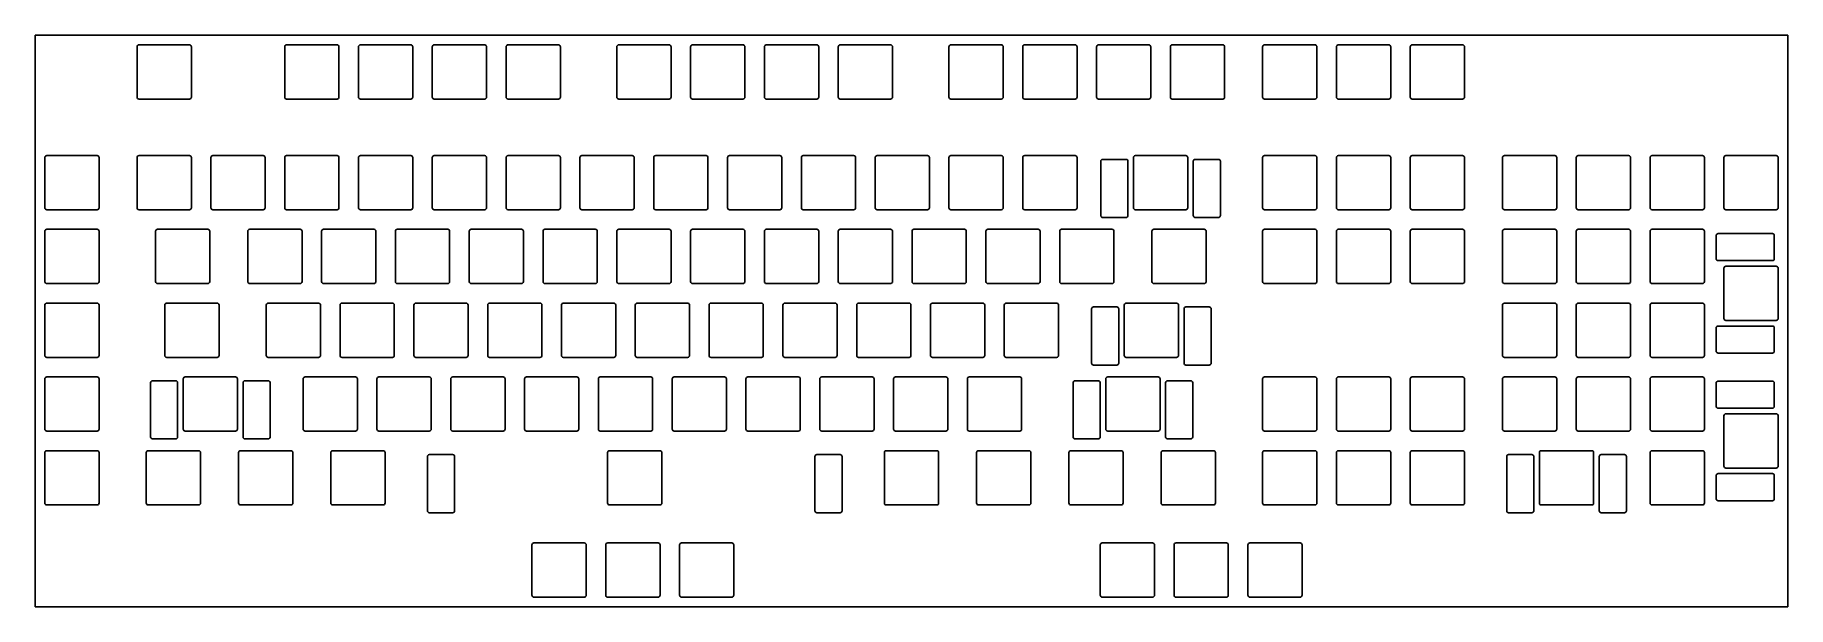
# Model space of a CAD drawing. Header units: millimetres. Extents: x 0 to 452, y -148 to 0.
import ezdxf

# ---------------------------------------------------------------- set-up
doc = ezdxf.new("R2010")
doc.units = ezdxf.units.MM

msp = doc.modelspace()

# ---------------------------------------------------------------- linework, layer by layer
for p, q in [((0, 0), (452.4375, 0)), ((0, -147.6375), (0, 0)), ((452.4375, -147.6375), (452.4375, 0)), ((26.3375, -3.025), (26.3375, -16.025)), ((26.8375, -2.525), (39.8375, -2.525)), ((40.3375, -3.025), (40.3375, -16.025)), ((64.4375, -3.025), (64.4375, -16.025)), ((64.9375, -2.525), (77.9375, -2.525)), ((78.4375, -3.025), (78.4375, -16.025)), ((83.4875, -3.025), (83.4875, -16.025)), ((83.9875, -2.525), (96.9875, -2.525)), ((97.4875, -3.025), (97.4875, -16.025)), ((102.5375, -3.025), (102.5375, -16.025)), ((103.0375, -2.525), (116.0375, -2.525)), ((116.5375, -3.025), (116.5375, -16.025)), ((121.5875, -3.025), (121.5875, -16.025)), ((122.0875, -2.525), (135.0875, -2.525)), ((135.5875, -3.025), (135.5875, -16.025)), ((150.1625, -3.025), (150.1625, -16.025)), ((150.6625, -2.525), (163.6625, -2.525)), ((164.1625, -3.025), (164.1625, -16.025)), ((169.2125, -3.025), (169.2125, -16.025)), ((169.7125, -2.525), (182.7125, -2.525)), ((183.2125, -3.025), (183.2125, -16.025)), ((188.2625, -3.025), (188.2625, -16.025)), ((188.7625, -2.525), (201.7625, -2.525)), ((202.2625, -3.025), (202.2625, -16.025)), ((207.3125, -3.025), (207.3125, -16.025)), ((207.8125, -2.525), (220.8125, -2.525)), ((221.3125, -3.025), (221.3125, -16.025)), ((235.8875, -3.025), (235.8875, -16.025)), ((236.3875, -2.525), (249.3875, -2.525)), ((249.8875, -3.025), (249.8875, -16.025)), ((254.9375, -3.025), (254.9375, -16.025)), ((255.4375, -2.525), (268.4375, -2.525)), ((268.9375, -3.025), (268.9375, -16.025)), ((273.9875, -3.025), (273.9875, -16.025)), ((274.4875, -2.525), (287.4875, -2.525)), ((287.9875, -3.025), (287.9875, -16.025)), ((293.0375, -3.025), (293.0375, -16.025)), ((293.5375, -2.525), (306.5375, -2.525)), ((307.0375, -3.025), (307.0375, -16.025)), ((316.85, -3.025), (316.85, -16.025)), ((317.35, -2.525), (330.35, -2.525)), ((330.85, -3.025), (330.85, -16.025)), ((335.9, -3.025), (335.9, -16.025)), ((336.4, -2.525), (349.4, -2.525)), ((349.9, -3.025), (349.9, -16.025)), ((354.95, -3.025), (354.95, -16.025)), ((355.45, -2.525), (368.45, -2.525)), ((368.95, -3.025), (368.95, -16.025)), ((26.8375, -16.525), (39.8375, -16.525)), ((64.9375, -16.525), (77.9375, -16.525)), ((83.9875, -16.525), (96.9875, -16.525)), ((103.0375, -16.525), (116.0375, -16.525)), ((122.0875, -16.525), (135.0875, -16.525)), ((150.6625, -16.525), (163.6625, -16.525)), ((169.7125, -16.525), (182.7125, -16.525)), ((188.7625, -16.525), (201.7625, -16.525)), ((207.8125, -16.525), (220.8125, -16.525)), ((236.3875, -16.525), (249.3875, -16.525)), ((255.4375, -16.525), (268.4375, -16.525)), ((274.4875, -16.525), (287.4875, -16.525)), ((293.5375, -16.525), (306.5375, -16.525)), ((317.35, -16.525), (330.35, -16.525)), ((336.4, -16.525), (349.4, -16.525)), ((355.45, -16.525), (368.45, -16.525)), ((2.525, -31.6), (2.525, -44.6)), ((3.025, -31.1), (16.025, -31.1)), ((16.525, -31.6), (16.525, -44.6)), ((26.3375, -31.6), (26.3375, -44.6)), ((26.8375, -31.1), (39.8375, -31.1)), ((40.3375, -31.6), (40.3375, -44.6)), ((45.3875, -31.6), (45.3875, -44.6)), ((45.8875, -31.1), (58.8875, -31.1)), ((59.3875, -31.6), (59.3875, -44.6)), ((64.4375, -31.6), (64.4375, -44.6)), ((64.9375, -31.1), (77.9375, -31.1)), ((78.4375, -31.6), (78.4375, -44.6)), ((83.4875, -31.6), (83.4875, -44.6)), ((83.9875, -31.1), (96.9875, -31.1)), ((97.4875, -31.6), (97.4875, -44.6)), ((102.5375, -31.6), (102.5375, -44.6)), ((103.0375, -31.1), (116.0375, -31.1)), ((116.5375, -31.6), (116.5375, -44.6)), ((121.5875, -31.6), (121.5875, -44.6)), ((122.0875, -31.1), (135.0875, -31.1)), ((135.5875, -31.6), (135.5875, -44.6)), ((140.6375, -31.6), (140.6375, -44.6)), ((141.1375, -31.1), (154.1375, -31.1)), ((154.6375, -31.6), (154.6375, -44.6)), ((159.6875, -31.6), (159.6875, -44.6)), ((160.1875, -31.1), (173.1875, -31.1)), ((173.6875, -31.6), (173.6875, -44.6)), ((178.7375, -31.6), (178.7375, -44.6)), ((179.2375, -31.1), (192.2375, -31.1)), ((192.7375, -31.6), (192.7375, -44.6)), ((197.7875, -31.6), (197.7875, -44.6)), ((198.2875, -31.1), (211.2875, -31.1)), ((211.7875, -31.6), (211.7875, -44.6)), ((216.8375, -31.6), (216.8375, -44.6)), ((217.3375, -31.1), (230.3375, -31.1)), ((230.8375, -31.6), (230.8375, -44.6)), ((235.8875, -31.6), (235.8875, -44.6)), ((236.3875, -31.1), (249.3875, -31.1)), ((249.8875, -31.6), (249.8875, -44.6)), ((254.9375, -31.6), (254.9375, -44.6)), ((255.4375, -31.1), (268.4375, -31.1)), ((268.9375, -31.6), (268.9375, -44.6)), ((283.5125, -31.6), (283.5125, -44.6)), ((284.0125, -31.1), (297.0125, -31.1)), ((297.5125, -31.6), (297.5125, -44.6)), ((316.85, -31.6), (316.85, -44.6)), ((317.35, -31.1), (330.35, -31.1)), ((330.85, -31.6), (330.85, -44.6)), ((335.9, -31.6), (335.9, -44.6)), ((336.4, -31.1), (349.4, -31.1)), ((349.9, -31.6), (349.9, -44.6)), ((354.95, -31.6), (354.95, -44.6)), ((355.45, -31.1), (368.45, -31.1)), ((368.95, -31.6), (368.95, -44.6)), ((378.7625, -31.6), (378.7625, -44.6)), ((379.2625, -31.1), (392.2625, -31.1)), ((392.7625, -31.6), (392.7625, -44.6)), ((397.8125, -31.6), (397.8125, -44.6)), ((398.3125, -31.1), (411.3125, -31.1)), ((411.8125, -31.6), (411.8125, -44.6)), ((416.8625, -31.6), (416.8625, -44.6)), ((417.3625, -31.1), (430.3625, -31.1)), ((430.8625, -31.6), (430.8625, -44.6)), ((435.9125, -31.6), (435.9125, -44.6)), ((436.4125, -31.1), (449.4125, -31.1)), ((449.9125, -31.6), (449.9125, -44.6)), ((275.0745, -32.6), (275.0745, -46.6)), ((275.5745, -32.1), (281.5745, -32.1)), ((282.0745, -32.6), (282.0745, -46.6)), ((298.9505, -32.6), (298.9505, -46.6)), ((299.4505, -32.1), (305.4505, -32.1)), ((305.9505, -32.6), (305.9505, -46.6)), ((3.025, -45.1), (16.025, -45.1)), ((26.8375, -45.1), (39.8375, -45.1)), ((45.8875, -45.1), (58.8875, -45.1)), ((64.9375, -45.1), (77.9375, -45.1)), ((83.9875, -45.1), (96.9875, -45.1)), ((103.0375, -45.1), (116.0375, -45.1)), ((122.0875, -45.1), (135.0875, -45.1)), ((141.1375, -45.1), (154.1375, -45.1)), ((160.1875, -45.1), (173.1875, -45.1)), ((179.2375, -45.1), (192.2375, -45.1)), ((198.2875, -45.1), (211.2875, -45.1)), ((217.3375, -45.1), (230.3375, -45.1)), ((236.3875, -45.1), (249.3875, -45.1)), ((255.4375, -45.1), (268.4375, -45.1)), ((284.0125, -45.1), (297.0125, -45.1)), ((317.35, -45.1), (330.35, -45.1)), ((336.4, -45.1), (349.4, -45.1)), ((355.45, -45.1), (368.45, -45.1)), ((379.2625, -45.1), (392.2625, -45.1)), ((398.3125, -45.1), (411.3125, -45.1)), ((417.3625, -45.1), (430.3625, -45.1)), ((436.4125, -45.1), (449.4125, -45.1)), ((275.5745, -47.1), (281.5745, -47.1)), ((299.4505, -47.1), (305.4505, -47.1)), ((2.525, -50.65), (2.525, -63.65)), ((3.025, -50.15), (16.025, -50.15)), ((16.525, -50.65), (16.525, -63.65)), ((31.1, -50.65), (31.1, -63.65)), ((31.6, -50.15), (44.6, -50.15)), ((45.1, -50.65), (45.1, -63.65)), ((54.9125, -50.65), (54.9125, -63.65)), ((55.4125, -50.15), (68.4125, -50.15)), ((68.9125, -50.65), (68.9125, -63.65)), ((73.9625, -50.65), (73.9625, -63.65)), ((74.4625, -50.15), (87.4625, -50.15)), ((87.9625, -50.65), (87.9625, -63.65)), ((93.0125, -50.65), (93.0125, -63.65)), ((93.5125, -50.15), (106.5125, -50.15)), ((107.0125, -50.65), (107.0125, -63.65)), ((112.0625, -50.65), (112.0625, -63.65)), ((112.5625, -50.15), (125.5625, -50.15)), ((126.0625, -50.65), (126.0625, -63.65)), ((131.1125, -50.65), (131.1125, -63.65)), ((131.6125, -50.15), (144.6125, -50.15)), ((145.1125, -50.65), (145.1125, -63.65)), ((150.1625, -50.65), (150.1625, -63.65)), ((150.6625, -50.15), (163.6625, -50.15)), ((164.1625, -50.65), (164.1625, -63.65)), ((169.2125, -50.65), (169.2125, -63.65)), ((169.7125, -50.15), (182.7125, -50.15)), ((183.2125, -50.65), (183.2125, -63.65)), ((188.2625, -50.65), (188.2625, -63.65)), ((188.7625, -50.15), (201.7625, -50.15)), ((202.2625, -50.65), (202.2625, -63.65)), ((207.3125, -50.65), (207.3125, -63.65)), ((207.8125, -50.15), (220.8125, -50.15)), ((221.3125, -50.65), (221.3125, -63.65)), ((226.3625, -50.65), (226.3625, -63.65)), ((226.8625, -50.15), (239.8625, -50.15)), ((240.3625, -50.65), (240.3625, -63.65)), ((245.4125, -50.65), (245.4125, -63.65)), ((245.9125, -50.15), (258.9125, -50.15)), ((259.4125, -50.65), (259.4125, -63.65)), ((264.4625, -50.65), (264.4625, -63.65)), ((264.9625, -50.15), (277.9625, -50.15)), ((278.4625, -50.65), (278.4625, -63.65)), ((288.275, -50.65), (288.275, -63.65)), ((288.775, -50.15), (301.775, -50.15)), ((302.275, -50.65), (302.275, -63.65)), ((316.85, -50.65), (316.85, -63.65)), ((317.35, -50.15), (330.35, -50.15)), ((330.85, -50.65), (330.85, -63.65)), ((335.9, -50.65), (335.9, -63.65)), ((336.4, -50.15), (349.4, -50.15)), ((349.9, -50.65), (349.9, -63.65)), ((354.95, -50.65), (354.95, -63.65)), ((355.45, -50.15), (368.45, -50.15)), ((368.95, -50.65), (368.95, -63.65)), ((378.7625, -50.65), (378.7625, -63.65)), ((379.2625, -50.15), (392.2625, -50.15)), ((392.7625, -50.65), (392.7625, -63.65)), ((397.8125, -50.65), (397.8125, -63.65)), ((398.3125, -50.15), (411.3125, -50.15)), ((411.8125, -50.65), (411.8125, -63.65)), ((416.8625, -50.65), (416.8625, -63.65)), ((417.3625, -50.15), (430.3625, -50.15)), ((430.8625, -50.65), (430.8625, -63.65)), ((433.9125, -51.737), (433.9125, -57.737)), ((448.4125, -51.237), (434.4125, -51.237)), ((448.9125, -51.737), (448.9125, -57.737)), ((448.4125, -58.237), (434.4125, -58.237)), ((435.9125, -60.175), (435.9125, -73.175)), ((449.4125, -59.675), (436.4125, -59.675)), ((449.9125, -60.175), (449.9125, -73.175)), ((3.025, -64.15), (16.025, -64.15)), ((31.6, -64.15), (44.6, -64.15)), ((55.4125, -64.15), (68.4125, -64.15)), ((74.4625, -64.15), (87.4625, -64.15)), ((93.5125, -64.15), (106.5125, -64.15)), ((112.5625, -64.15), (125.5625, -64.15)), ((131.6125, -64.15), (144.6125, -64.15)), ((150.6625, -64.15), (163.6625, -64.15)), ((169.7125, -64.15), (182.7125, -64.15)), ((188.7625, -64.15), (201.7625, -64.15)), ((207.8125, -64.15), (220.8125, -64.15)), ((226.8625, -64.15), (239.8625, -64.15)), ((245.9125, -64.15), (258.9125, -64.15)), ((264.9625, -64.15), (277.9625, -64.15)), ((288.775, -64.15), (301.775, -64.15)), ((317.35, -64.15), (330.35, -64.15)), ((336.4, -64.15), (349.4, -64.15)), ((355.45, -64.15), (368.45, -64.15)), ((379.2625, -64.15), (392.2625, -64.15)), ((398.3125, -64.15), (411.3125, -64.15)), ((417.3625, -64.15), (430.3625, -64.15)), ((2.525, -69.7), (2.525, -82.7)), ((3.025, -69.2), (16.025, -69.2)), ((16.525, -69.7), (16.525, -82.7)), ((33.48125, -69.7), (33.48125, -82.7)), ((33.98125, -69.2), (46.98125, -69.2)), ((47.48125, -69.7), (47.48125, -82.7)), ((59.675, -69.7), (59.675, -82.7)), ((60.175, -69.2), (73.175, -69.2)), ((73.675, -69.7), (73.675, -82.7)), ((78.725, -69.7), (78.725, -82.7)), ((79.225, -69.2), (92.225, -69.2)), ((92.725, -69.7), (92.725, -82.7)), ((97.775, -69.7), (97.775, -82.7)), ((98.275, -69.2), (111.275, -69.2)), ((111.775, -69.7), (111.775, -82.7)), ((116.825, -69.7), (116.825, -82.7)), ((117.325, -69.2), (130.325, -69.2)), ((130.825, -69.7), (130.825, -82.7)), ((135.875, -69.7), (135.875, -82.7)), ((136.375, -69.2), (149.375, -69.2)), ((149.875, -69.7), (149.875, -82.7)), ((154.925, -69.7), (154.925, -82.7)), ((155.425, -69.2), (168.425, -69.2)), ((168.925, -69.7), (168.925, -82.7)), ((173.975, -69.7), (173.975, -82.7)), ((174.475, -69.2), (187.475, -69.2)), ((187.975, -69.7), (187.975, -82.7)), ((193.025, -69.7), (193.025, -82.7)), ((193.525, -69.2), (206.525, -69.2)), ((207.025, -69.7), (207.025, -82.7)), ((212.075, -69.7), (212.075, -82.7)), ((212.575, -69.2), (225.575, -69.2)), ((226.075, -69.7), (226.075, -82.7)), ((231.125, -69.7), (231.125, -82.7)), ((231.625, -69.2), (244.625, -69.2)), ((245.125, -69.7), (245.125, -82.7)), ((250.175, -69.7), (250.175, -82.7)), ((250.675, -69.2), (263.675, -69.2)), ((264.175, -69.7), (264.175, -82.7)), ((272.69325, -70.7), (272.69325, -84.7)), ((273.19325, -70.2), (279.19325, -70.2)), ((279.69325, -70.7), (279.69325, -84.7)), ((281.13125, -69.7), (281.13125, -82.7)), ((281.63125, -69.2), (294.63125, -69.2)), ((295.13125, -69.7), (295.13125, -82.7)), ((296.56925, -70.7), (296.56925, -84.7)), ((297.06925, -70.2), (303.06925, -70.2)), ((303.56925, -70.7), (303.56925, -84.7)), ((378.7625, -69.7), (378.7625, -82.7)), ((379.2625, -69.2), (392.2625, -69.2)), ((392.7625, -69.7), (392.7625, -82.7)), ((397.8125, -69.7), (397.8125, -82.7)), ((398.3125, -69.2), (411.3125, -69.2)), ((411.8125, -69.7), (411.8125, -82.7)), ((416.8625, -69.7), (416.8625, -82.7)), ((417.3625, -69.2), (430.3625, -69.2)), ((430.8625, -69.7), (430.8625, -82.7)), ((433.9125, -75.613), (433.9125, -81.613)), ((448.4125, -75.113), (434.4125, -75.113)), ((449.4125, -73.675), (436.4125, -73.675)), ((448.9125, -75.613), (448.9125, -81.613)), ((3.025, -83.2), (16.025, -83.2)), ((33.98125, -83.2), (46.98125, -83.2)), ((60.175, -83.2), (73.175, -83.2)), ((79.225, -83.2), (92.225, -83.2)), ((98.275, -83.2), (111.275, -83.2)), ((117.325, -83.2), (130.325, -83.2)), ((136.375, -83.2), (149.375, -83.2)), ((155.425, -83.2), (168.425, -83.2)), ((174.475, -83.2), (187.475, -83.2)), ((193.525, -83.2), (206.525, -83.2)), ((212.575, -83.2), (225.575, -83.2)), ((231.625, -83.2), (244.625, -83.2)), ((250.675, -83.2), (263.675, -83.2)), ((273.19325, -85.2), (279.19325, -85.2)), ((281.63125, -83.2), (294.63125, -83.2)), ((297.06925, -85.2), (303.06925, -85.2)), ((379.2625, -83.2), (392.2625, -83.2)), ((398.3125, -83.2), (411.3125, -83.2)), ((417.3625, -83.2), (430.3625, -83.2)), ((448.4125, -82.113), (434.4125, -82.113)), ((2.525, -88.75), (2.525, -101.75)), ((3.025, -88.25), (16.025, -88.25)), ((16.525, -88.75), (16.525, -101.75)), ((29.80575, -89.75), (29.80575, -103.75)), ((30.30575, -89.25), (36.30575, -89.25)), ((36.80575, -89.75), (36.80575, -103.75)), ((38.24375, -88.75), (38.24375, -101.75)), ((38.74375, -88.25), (51.74375, -88.25)), ((52.24375, -88.75), (52.24375, -101.75)), ((53.68175, -89.75), (53.68175, -103.75)), ((54.18175, -89.25), (60.18175, -89.25)), ((60.68175, -89.75), (60.68175, -103.75)), ((69.2, -88.75), (69.2, -101.75)), ((69.7, -88.25), (82.7, -88.25)), ((83.2, -88.75), (83.2, -101.75)), ((88.25, -88.75), (88.25, -101.75)), ((88.75, -88.25), (101.75, -88.25)), ((102.25, -88.75), (102.25, -101.75)), ((107.3, -88.75), (107.3, -101.75)), ((107.8, -88.25), (120.8, -88.25)), ((121.3, -88.75), (121.3, -101.75)), ((126.35, -88.75), (126.35, -101.75)), ((126.85, -88.25), (139.85, -88.25)), ((140.35, -88.75), (140.35, -101.75)), ((145.4, -88.75), (145.4, -101.75)), ((145.9, -88.25), (158.9, -88.25)), ((159.4, -88.75), (159.4, -101.75)), ((164.45, -88.75), (164.45, -101.75)), ((164.95, -88.25), (177.95, -88.25)), ((178.45, -88.75), (178.45, -101.75)), ((183.5, -88.75), (183.5, -101.75)), ((184, -88.25), (197, -88.25)), ((197.5, -88.75), (197.5, -101.75)), ((202.55, -88.75), (202.55, -101.75)), ((203.05, -88.25), (216.05, -88.25)), ((216.55, -88.75), (216.55, -101.75)), ((221.6, -88.75), (221.6, -101.75)), ((222.1, -88.25), (235.1, -88.25)), ((235.6, -88.75), (235.6, -101.75)), ((240.65, -88.75), (240.65, -101.75)), ((241.15, -88.25), (254.15, -88.25)), ((254.65, -88.75), (254.65, -101.75)), ((267.93075, -89.75), (267.93075, -103.75)), ((268.43075, -89.25), (274.43075, -89.25)), ((274.93075, -89.75), (274.93075, -103.75)), ((276.36875, -88.75), (276.36875, -101.75)), ((276.86875, -88.25), (289.86875, -88.25)), ((290.36875, -88.75), (290.36875, -101.75)), ((291.80675, -89.75), (291.80675, -103.75)), ((292.30675, -89.25), (298.30675, -89.25)), ((298.80675, -89.75), (298.80675, -103.75)), ((316.85, -88.75), (316.85, -101.75)), ((317.35, -88.25), (330.35, -88.25)), ((330.85, -88.75), (330.85, -101.75)), ((335.9, -88.75), (335.9, -101.75)), ((336.4, -88.25), (349.4, -88.25)), ((349.9, -88.75), (349.9, -101.75)), ((354.95, -88.75), (354.95, -101.75)), ((355.45, -88.25), (368.45, -88.25)), ((368.95, -88.75), (368.95, -101.75)), ((378.7625, -88.75), (378.7625, -101.75)), ((379.2625, -88.25), (392.2625, -88.25)), ((392.7625, -88.75), (392.7625, -101.75)), ((397.8125, -88.75), (397.8125, -101.75)), ((398.3125, -88.25), (411.3125, -88.25)), ((411.8125, -88.75), (411.8125, -101.75)), ((416.8625, -88.75), (416.8625, -101.75)), ((417.3625, -88.25), (430.3625, -88.25)), ((430.8625, -88.75), (430.8625, -101.75)), ((433.9125, -89.837), (433.9125, -95.837)), ((448.4125, -89.337), (434.4125, -89.337)), ((448.9125, -89.837), (448.9125, -95.837)), ((448.4125, -96.337), (434.4125, -96.337)), ((435.9125, -98.275), (435.9125, -111.275)), ((449.4125, -97.775), (436.4125, -97.775)), ((449.9125, -98.275), (449.9125, -111.275)), ((3.025, -102.25), (16.025, -102.25)), ((38.74375, -102.25), (51.74375, -102.25)), ((69.7, -102.25), (82.7, -102.25)), ((88.75, -102.25), (101.75, -102.25)), ((107.8, -102.25), (120.8, -102.25)), ((126.85, -102.25), (139.85, -102.25)), ((145.9, -102.25), (158.9, -102.25)), ((164.95, -102.25), (177.95, -102.25)), ((184, -102.25), (197, -102.25)), ((203.05, -102.25), (216.05, -102.25)), ((222.1, -102.25), (235.1, -102.25)), ((241.15, -102.25), (254.15, -102.25)), ((276.86875, -102.25), (289.86875, -102.25)), ((317.35, -102.25), (330.35, -102.25)), ((336.4, -102.25), (349.4, -102.25)), ((355.45, -102.25), (368.45, -102.25)), ((379.2625, -102.25), (392.2625, -102.25)), ((398.3125, -102.25), (411.3125, -102.25)), ((417.3625, -102.25), (430.3625, -102.25)), ((2.525, -107.8), (2.525, -120.8)), ((3.025, -107.3), (16.025, -107.3)), ((16.525, -107.8), (16.525, -120.8)), ((28.71875, -107.8), (28.71875, -120.8)), ((29.21875, -107.3), (42.21875, -107.3)), ((30.30575, -104.25), (36.30575, -104.25)), ((42.71875, -107.8), (42.71875, -120.8)), ((52.53125, -107.8), (52.53125, -120.8)), ((53.03125, -107.3), (66.03125, -107.3)), ((54.18175, -104.25), (60.18175, -104.25)), ((66.53125, -107.8), (66.53125, -120.8)), ((76.34375, -107.8), (76.34375, -120.8)), ((76.84375, -107.3), (89.84375, -107.3)), ((90.34375, -107.8), (90.34375, -120.8)), ((101.78125, -108.3), (107.78125, -108.3)), ((147.78125, -107.8), (147.78125, -120.8)), ((148.28125, -107.3), (161.28125, -107.3)), ((161.78125, -107.8), (161.78125, -120.8)), ((201.78125, -108.3), (207.78125, -108.3)), ((219.21875, -107.8), (219.21875, -120.8)), ((219.71875, -107.3), (232.71875, -107.3)), ((233.21875, -107.8), (233.21875, -120.8)), ((243.03125, -107.8), (243.03125, -120.8)), ((243.53125, -107.3), (256.53125, -107.3)), ((257.03125, -107.8), (257.03125, -120.8)), ((266.84375, -107.8), (266.84375, -120.8)), ((267.34375, -107.3), (280.34375, -107.3)), ((268.43075, -104.25), (274.43075, -104.25)), ((280.84375, -107.8), (280.84375, -120.8)), ((290.65625, -107.8), (290.65625, -120.8)), ((291.15625, -107.3), (304.15625, -107.3)), ((292.30675, -104.25), (298.30675, -104.25)), ((304.65625, -107.8), (304.65625, -120.8)), ((316.85, -107.8), (316.85, -120.8)), ((317.35, -107.3), (330.35, -107.3)), ((330.85, -107.8), (330.85, -120.8)), ((335.9, -107.8), (335.9, -120.8)), ((336.4, -107.3), (349.4, -107.3)), ((349.9, -107.8), (349.9, -120.8)), ((354.95, -107.8), (354.95, -120.8)), ((355.45, -107.3), (368.45, -107.3)), ((368.95, -107.8), (368.95, -120.8)), ((380.3495, -108.3), (386.3495, -108.3)), ((388.2875, -107.8), (388.2875, -120.8)), ((388.7875, -107.3), (401.7875, -107.3)), ((402.2875, -107.8), (402.2875, -120.8)), ((404.2255, -108.3), (410.2255, -108.3)), ((416.8625, -107.8), (416.8625, -120.8)), ((417.3625, -107.3), (430.3625, -107.3)), ((430.8625, -107.8), (430.8625, -120.8)), ((101.28125, -108.8), (101.28125, -122.8)), ((108.28125, -108.8), (108.28125, -122.8)), ((201.28125, -108.8), (201.28125, -122.8)), ((208.28125, -108.8), (208.28125, -122.8)), ((379.8495, -108.8), (379.8495, -122.8)), ((386.8495, -108.8), (386.8495, -122.8)), ((403.7255, -108.8), (403.7255, -122.8)), ((410.7255, -108.8), (410.7255, -122.8)), ((449.4125, -111.775), (436.4125, -111.775)), ((433.9125, -113.713), (433.9125, -119.713)), ((448.4125, -113.213), (434.4125, -113.213)), ((448.9125, -113.713), (448.9125, -119.713)), ((3.025, -121.3), (16.025, -121.3)), ((29.21875, -121.3), (42.21875, -121.3)), ((53.03125, -121.3), (66.03125, -121.3)), ((76.84375, -121.3), (89.84375, -121.3)), ((148.28125, -121.3), (161.28125, -121.3)), ((219.71875, -121.3), (232.71875, -121.3)), ((243.53125, -121.3), (256.53125, -121.3)), ((267.34375, -121.3), (280.34375, -121.3)), ((291.15625, -121.3), (304.15625, -121.3)), ((317.35, -121.3), (330.35, -121.3)), ((336.4, -121.3), (349.4, -121.3)), ((355.45, -121.3), (368.45, -121.3)), ((388.7875, -121.3), (401.7875, -121.3)), ((417.3625, -121.3), (430.3625, -121.3)), ((448.4125, -120.213), (434.4125, -120.213)), ((101.78125, -123.3), (107.78125, -123.3)), ((201.78125, -123.3), (207.78125, -123.3)), ((380.3495, -123.3), (386.3495, -123.3)), ((404.2255, -123.3), (410.2255, -123.3)), ((128.755, -131.1125), (141.755, -131.1125)), ((147.805, -131.1125), (160.805, -131.1125)), ((166.855, -131.1125), (179.855, -131.1125)), ((275.44, -131.1125), (288.44, -131.1125)), ((294.49, -131.1125), (307.49, -131.1125)), ((313.54, -131.1125), (326.54, -131.1125)), ((128.255, -131.6125), (128.255, -144.6125)), ((142.255, -131.6125), (142.255, -144.6125)), ((147.305, -131.6125), (147.305, -144.6125)), ((161.305, -131.6125), (161.305, -144.6125)), ((166.355, -131.6125), (166.355, -144.6125)), ((180.355, -131.6125), (180.355, -144.6125)), ((274.94, -131.6125), (274.94, -144.6125)), ((288.94, -131.6125), (288.94, -144.6125)), ((293.99, -131.6125), (293.99, -144.6125)), ((307.99, -131.6125), (307.99, -144.6125)), ((313.04, -131.6125), (313.04, -144.6125)), ((327.04, -131.6125), (327.04, -144.6125)), ((0, -147.6375), (452.4375, -147.6375)), ((128.755, -145.1125), (141.755, -145.1125)), ((147.805, -145.1125), (160.805, -145.1125)), ((166.855, -145.1125), (179.855, -145.1125)), ((275.44, -145.1125), (288.44, -145.1125)), ((294.49, -145.1125), (307.49, -145.1125)), ((313.54, -145.1125), (326.54, -145.1125))]:
    msp.add_line(p, q)
for centre, start, end in [((26.8375, -3.025), 90, 180), ((39.8375, -3.025), 0, 90), ((64.9375, -3.025), 90, 180), ((77.9375, -3.025), 0, 90), ((83.9875, -3.025), 90, 180), ((96.9875, -3.025), 0, 90), ((103.0375, -3.025), 90, 180), ((116.0375, -3.025), 0, 90), ((122.0875, -3.025), 90, 180), ((135.0875, -3.025), 0, 90), ((150.6625, -3.025), 90, 180), ((163.6625, -3.025), 0, 90), ((169.7125, -3.025), 90, 180), ((182.7125, -3.025), 0, 90), ((188.7625, -3.025), 90, 180), ((201.7625, -3.025), 0, 90), ((207.8125, -3.025), 90, 180), ((220.8125, -3.025), 0, 90), ((236.3875, -3.025), 90, 180), ((249.3875, -3.025), 0, 90), ((255.4375, -3.025), 90, 180), ((268.4375, -3.025), 0, 90), ((274.4875, -3.025), 90, 180), ((287.4875, -3.025), 0, 90), ((293.5375, -3.025), 90, 180), ((306.5375, -3.025), 0, 90), ((317.35, -3.025), 90, 180), ((330.35, -3.025), 0, 90), ((336.4, -3.025), 90, 180), ((349.4, -3.025), 0, 90), ((355.45, -3.025), 90, 180), ((368.45, -3.025), 0, 90), ((26.8375, -16.025), 180, 270), ((39.8375, -16.025), 270, 0), ((64.9375, -16.025), 180, 270), ((77.9375, -16.025), 270, 0), ((83.9875, -16.025), 180, 270), ((96.9875, -16.025), 270, 0), ((103.0375, -16.025), 180, 270), ((116.0375, -16.025), 270, 0), ((122.0875, -16.025), 180, 270), ((135.0875, -16.025), 270, 0), ((150.6625, -16.025), 180, 270), ((163.6625, -16.025), 270, 0), ((169.7125, -16.025), 180, 270), ((182.7125, -16.025), 270, 0), ((188.7625, -16.025), 180, 270), ((201.7625, -16.025), 270, 0), ((207.8125, -16.025), 180, 270), ((220.8125, -16.025), 270, 0), ((236.3875, -16.025), 180, 270), ((249.3875, -16.025), 270, 0), ((255.4375, -16.025), 180, 270), ((268.4375, -16.025), 270, 0), ((274.4875, -16.025), 180, 270), ((287.4875, -16.025), 270, 0), ((293.5375, -16.025), 180, 270), ((306.5375, -16.025), 270, 0), ((317.35, -16.025), 180, 270), ((330.35, -16.025), 270, 0), ((336.4, -16.025), 180, 270), ((349.4, -16.025), 270, 0), ((355.45, -16.025), 180, 270), ((368.45, -16.025), 270, 0), ((3.025, -31.6), 90, 180), ((16.025, -31.6), 0, 90), ((26.8375, -31.6), 90, 180), ((39.8375, -31.6), 0, 90), ((45.8875, -31.6), 90, 180), ((58.8875, -31.6), 0, 90), ((64.9375, -31.6), 90, 180), ((77.9375, -31.6), 0, 90), ((83.9875, -31.6), 90, 180), ((96.9875, -31.6), 0, 90), ((103.0375, -31.6), 90, 180), ((116.0375, -31.6), 0, 90), ((122.0875, -31.6), 90, 180), ((135.0875, -31.6), 0, 90), ((141.1375, -31.6), 90, 180), ((154.1375, -31.6), 0, 90), ((160.1875, -31.6), 90, 180), ((173.1875, -31.6), 0, 90), ((179.2375, -31.6), 90, 180), ((192.2375, -31.6), 0, 90), ((198.2875, -31.6), 90, 180), ((211.2875, -31.6), 0, 90), ((217.3375, -31.6), 90, 180), ((230.3375, -31.6), 0, 90), ((236.3875, -31.6), 90, 180), ((249.3875, -31.6), 0, 90), ((255.4375, -31.6), 90, 180), ((268.4375, -31.6), 0, 90), ((284.0125, -31.6), 90, 180), ((297.0125, -31.6), 0, 90), ((317.35, -31.6), 90, 180), ((330.35, -31.6), 0, 90), ((336.4, -31.6), 90, 180), ((349.4, -31.6), 0, 90), ((355.45, -31.6), 90, 180), ((368.45, -31.6), 0, 90), ((379.2625, -31.6), 90, 180), ((392.2625, -31.6), 0, 90), ((398.3125, -31.6), 90, 180), ((411.3125, -31.6), 0, 90), ((417.3625, -31.6), 90, 180), ((430.3625, -31.6), 0, 90), ((436.4125, -31.6), 90, 180), ((449.4125, -31.6), 0, 90), ((275.5745, -32.6), 90, 180), ((281.5745, -32.6), 0, 90), ((299.4505, -32.6), 90, 180), ((305.4505, -32.6), 0, 90), ((3.025, -44.6), 180, 270), ((16.025, -44.6), 270, 0), ((26.8375, -44.6), 180, 270), ((39.8375, -44.6), 270, 0), ((45.8875, -44.6), 180, 270), ((58.8875, -44.6), 270, 0), ((64.9375, -44.6), 180, 270), ((77.9375, -44.6), 270, 0), ((83.9875, -44.6), 180, 270), ((96.9875, -44.6), 270, 0), ((103.0375, -44.6), 180, 270), ((116.0375, -44.6), 270, 0), ((122.0875, -44.6), 180, 270), ((135.0875, -44.6), 270, 0), ((141.1375, -44.6), 180, 270), ((154.1375, -44.6), 270, 0), ((160.1875, -44.6), 180, 270), ((173.1875, -44.6), 270, 0), ((179.2375, -44.6), 180, 270), ((192.2375, -44.6), 270, 0), ((198.2875, -44.6), 180, 270), ((211.2875, -44.6), 270, 0), ((217.3375, -44.6), 180, 270), ((230.3375, -44.6), 270, 0), ((236.3875, -44.6), 180, 270), ((249.3875, -44.6), 270, 0), ((255.4375, -44.6), 180, 270), ((268.4375, -44.6), 270, 0), ((284.0125, -44.6), 180, 270), ((297.0125, -44.6), 270, 0), ((317.35, -44.6), 180, 270), ((330.35, -44.6), 270, 0), ((336.4, -44.6), 180, 270), ((349.4, -44.6), 270, 0), ((355.45, -44.6), 180, 270), ((368.45, -44.6), 270, 0), ((379.2625, -44.6), 180, 270), ((392.2625, -44.6), 270, 0), ((398.3125, -44.6), 180, 270), ((411.3125, -44.6), 270, 0), ((417.3625, -44.6), 180, 270), ((430.3625, -44.6), 270, 0), ((436.4125, -44.6), 180, 270), ((449.4125, -44.6), 270, 0), ((275.5745, -46.6), 180, 270), ((281.5745, -46.6), 270, 0), ((299.4505, -46.6), 180, 270), ((305.4505, -46.6), 270, 0), ((3.025, -50.65), 90, 180), ((16.025, -50.65), 0, 90), ((31.6, -50.65), 90, 180), ((44.6, -50.65), 0, 90), ((55.4125, -50.65), 90, 180), ((68.4125, -50.65), 0, 90), ((74.4625, -50.65), 90, 180), ((87.4625, -50.65), 0, 90), ((93.5125, -50.65), 90, 180), ((106.5125, -50.65), 0, 90), ((112.5625, -50.65), 90, 180), ((125.5625, -50.65), 0, 90), ((131.6125, -50.65), 90, 180), ((144.6125, -50.65), 0, 90), ((150.6625, -50.65), 90, 180), ((163.6625, -50.65), 0, 90), ((169.7125, -50.65), 90, 180), ((182.7125, -50.65), 0, 90), ((188.7625, -50.65), 90, 180), ((201.7625, -50.65), 0, 90), ((207.8125, -50.65), 90, 180), ((220.8125, -50.65), 0, 90), ((226.8625, -50.65), 90, 180), ((239.8625, -50.65), 0, 90), ((245.9125, -50.65), 90, 180), ((258.9125, -50.65), 0, 90), ((264.9625, -50.65), 90, 180), ((277.9625, -50.65), 0, 90), ((288.775, -50.65), 90, 180), ((301.775, -50.65), 0, 90), ((317.35, -50.65), 90, 180), ((330.35, -50.65), 0, 90), ((336.4, -50.65), 90, 180), ((349.4, -50.65), 0, 90), ((355.45, -50.65), 90, 180), ((368.45, -50.65), 0, 90), ((379.2625, -50.65), 90, 180), ((392.2625, -50.65), 0, 90), ((398.3125, -50.65), 90, 180), ((411.3125, -50.65), 0, 90), ((417.3625, -50.65), 90, 180), ((430.3625, -50.65), 0, 90), ((434.4125, -51.737), 90, 180), ((448.4125, -51.737), 0, 90), ((434.4125, -57.737), 180, 270), ((448.4125, -57.737), 270, 0), ((436.4125, -60.175), 90, 180), ((449.4125, -60.175), 0, 90), ((3.025, -63.65), 180, 270), ((16.025, -63.65), 270, 0), ((31.6, -63.65), 180, 270), ((44.6, -63.65), 270, 0), ((55.4125, -63.65), 180, 270), ((68.4125, -63.65), 270, 0), ((74.4625, -63.65), 180, 270), ((87.4625, -63.65), 270, 0), ((93.5125, -63.65), 180, 270), ((106.5125, -63.65), 270, 0), ((112.5625, -63.65), 180, 270), ((125.5625, -63.65), 270, 0), ((131.6125, -63.65), 180, 270), ((144.6125, -63.65), 270, 0), ((150.6625, -63.65), 180, 270), ((163.6625, -63.65), 270, 0), ((169.7125, -63.65), 180, 270), ((182.7125, -63.65), 270, 0), ((188.7625, -63.65), 180, 270), ((201.7625, -63.65), 270, 0), ((207.8125, -63.65), 180, 270), ((220.8125, -63.65), 270, 0), ((226.8625, -63.65), 180, 270), ((239.8625, -63.65), 270, 0), ((245.9125, -63.65), 180, 270), ((258.9125, -63.65), 270, 0), ((264.9625, -63.65), 180, 270), ((277.9625, -63.65), 270, 0), ((288.775, -63.65), 180, 270), ((301.775, -63.65), 270, 0), ((317.35, -63.65), 180, 270), ((330.35, -63.65), 270, 0), ((336.4, -63.65), 180, 270), ((349.4, -63.65), 270, 0), ((355.45, -63.65), 180, 270), ((368.45, -63.65), 270, 0), ((379.2625, -63.65), 180, 270), ((392.2625, -63.65), 270, 0), ((398.3125, -63.65), 180, 270), ((411.3125, -63.65), 270, 0), ((417.3625, -63.65), 180, 270), ((430.3625, -63.65), 270, 0), ((3.025, -69.7), 90, 180), ((16.025, -69.7), 0, 90), ((33.98125, -69.7), 90, 180), ((46.98125, -69.7), 0, 90), ((60.175, -69.7), 90, 180), ((73.175, -69.7), 0, 90), ((79.225, -69.7), 90, 180), ((92.225, -69.7), 0, 90), ((98.275, -69.7), 90, 180), ((111.275, -69.7), 0, 90), ((117.325, -69.7), 90, 180), ((130.325, -69.7), 0, 90), ((136.375, -69.7), 90, 180), ((149.375, -69.7), 0, 90), ((155.425, -69.7), 90, 180), ((168.425, -69.7), 0, 90), ((174.475, -69.7), 90, 180), ((187.475, -69.7), 0, 90), ((193.525, -69.7), 90, 180), ((206.525, -69.7), 0, 90), ((212.575, -69.7), 90, 180), ((225.575, -69.7), 0, 90), ((231.625, -69.7), 90, 180), ((244.625, -69.7), 0, 90), ((250.675, -69.7), 90, 180), ((263.675, -69.7), 0, 90), ((273.19325, -70.7), 90, 180), ((279.19325, -70.7), 0, 90), ((281.63125, -69.7), 90, 180), ((294.63125, -69.7), 0, 90), ((297.06925, -70.7), 90, 180), ((303.06925, -70.7), 0, 90), ((379.2625, -69.7), 90, 180), ((392.2625, -69.7), 0, 90), ((398.3125, -69.7), 90, 180), ((411.3125, -69.7), 0, 90), ((417.3625, -69.7), 90, 180), ((430.3625, -69.7), 0, 90), ((434.4125, -75.613), 90, 180), ((436.4125, -73.175), 180, 270), ((448.4125, -75.613), 0, 90), ((449.4125, -73.175), 270, 0), ((3.025, -82.7), 180, 270), ((16.025, -82.7), 270, 0), ((33.98125, -82.7), 180, 270), ((46.98125, -82.7), 270, 0), ((60.175, -82.7), 180, 270), ((73.175, -82.7), 270, 0), ((79.225, -82.7), 180, 270), ((92.225, -82.7), 270, 0), ((98.275, -82.7), 180, 270), ((111.275, -82.7), 270, 0), ((117.325, -82.7), 180, 270), ((130.325, -82.7), 270, 0), ((136.375, -82.7), 180, 270), ((149.375, -82.7), 270, 0), ((155.425, -82.7), 180, 270), ((168.425, -82.7), 270, 0), ((174.475, -82.7), 180, 270), ((187.475, -82.7), 270, 0), ((193.525, -82.7), 180, 270), ((206.525, -82.7), 270, 0), ((212.575, -82.7), 180, 270), ((225.575, -82.7), 270, 0), ((231.625, -82.7), 180, 270), ((244.625, -82.7), 270, 0), ((250.675, -82.7), 180, 270), ((263.675, -82.7), 270, 0), ((273.19325, -84.7), 180, 270), ((279.19325, -84.7), 270, 0), ((281.63125, -82.7), 180, 270), ((294.63125, -82.7), 270, 0), ((297.06925, -84.7), 180, 270), ((303.06925, -84.7), 270, 0), ((379.2625, -82.7), 180, 270), ((392.2625, -82.7), 270, 0), ((398.3125, -82.7), 180, 270), ((411.3125, -82.7), 270, 0), ((417.3625, -82.7), 180, 270), ((430.3625, -82.7), 270, 0), ((434.4125, -81.613), 180, 270), ((448.4125, -81.613), 270, 0), ((3.025, -88.75), 90, 180), ((16.025, -88.75), 0, 90), ((30.30575, -89.75), 90, 180), ((36.30575, -89.75), 0, 90), ((38.74375, -88.75), 90, 180), ((51.74375, -88.75), 0, 90), ((54.18175, -89.75), 90, 180), ((60.18175, -89.75), 0, 90), ((69.7, -88.75), 90, 180), ((82.7, -88.75), 0, 90), ((88.75, -88.75), 90, 180), ((101.75, -88.75), 0, 90), ((107.8, -88.75), 90, 180), ((120.8, -88.75), 0, 90), ((126.85, -88.75), 90, 180), ((139.85, -88.75), 0, 90), ((145.9, -88.75), 90, 180), ((158.9, -88.75), 0, 90), ((164.95, -88.75), 90, 180), ((177.95, -88.75), 0, 90), ((184, -88.75), 90, 180), ((197, -88.75), 0, 90), ((203.05, -88.75), 90, 180), ((216.05, -88.75), 0, 90), ((222.1, -88.75), 90, 180), ((235.1, -88.75), 0, 90), ((241.15, -88.75), 90, 180), ((254.15, -88.75), 0, 90), ((268.43075, -89.75), 90, 180), ((274.43075, -89.75), 0, 90), ((276.86875, -88.75), 90, 180), ((289.86875, -88.75), 0, 90), ((292.30675, -89.75), 90, 180), ((298.30675, -89.75), 0, 90), ((317.35, -88.75), 90, 180), ((330.35, -88.75), 0, 90), ((336.4, -88.75), 90, 180), ((349.4, -88.75), 0, 90), ((355.45, -88.75), 90, 180), ((368.45, -88.75), 0, 90), ((379.2625, -88.75), 90, 180), ((392.2625, -88.75), 0, 90), ((398.3125, -88.75), 90, 180), ((411.3125, -88.75), 0, 90), ((417.3625, -88.75), 90, 180), ((430.3625, -88.75), 0, 90), ((434.4125, -89.837), 90, 180), ((448.4125, -89.837), 0, 90), ((434.4125, -95.837), 180, 270), ((436.4125, -98.275), 90, 180), ((448.4125, -95.837), 270, 0), ((449.4125, -98.275), 0, 90), ((3.025, -101.75), 180, 270), ((16.025, -101.75), 270, 0), ((30.30575, -103.75), 180, 270), ((36.30575, -103.75), 270, 0), ((38.74375, -101.75), 180, 270), ((51.74375, -101.75), 270, 0), ((54.18175, -103.75), 180, 270), ((60.18175, -103.75), 270, 0), ((69.7, -101.75), 180, 270), ((82.7, -101.75), 270, 0), ((88.75, -101.75), 180, 270), ((101.75, -101.75), 270, 0), ((107.8, -101.75), 180, 270), ((120.8, -101.75), 270, 0), ((126.85, -101.75), 180, 270), ((139.85, -101.75), 270, 0), ((145.9, -101.75), 180, 270), ((158.9, -101.75), 270, 0), ((164.95, -101.75), 180, 270), ((177.95, -101.75), 270, 0), ((184, -101.75), 180, 270), ((197, -101.75), 270, 0), ((203.05, -101.75), 180, 270), ((216.05, -101.75), 270, 0), ((222.1, -101.75), 180, 270), ((235.1, -101.75), 270, 0), ((241.15, -101.75), 180, 270), ((254.15, -101.75), 270, 0), ((268.43075, -103.75), 180, 270), ((274.43075, -103.75), 270, 0), ((276.86875, -101.75), 180, 270), ((289.86875, -101.75), 270, 0), ((292.30675, -103.75), 180, 270), ((298.30675, -103.75), 270, 0), ((317.35, -101.75), 180, 270), ((330.35, -101.75), 270, 0), ((336.4, -101.75), 180, 270), ((349.4, -101.75), 270, 0), ((355.45, -101.75), 180, 270), ((368.45, -101.75), 270, 0), ((379.2625, -101.75), 180, 270), ((392.2625, -101.75), 270, 0), ((398.3125, -101.75), 180, 270), ((411.3125, -101.75), 270, 0), ((417.3625, -101.75), 180, 270), ((430.3625, -101.75), 270, 0), ((3.025, -107.8), 90, 180), ((16.025, -107.8), 0, 90), ((29.21875, -107.8), 90, 180), ((42.21875, -107.8), 0, 90), ((53.03125, -107.8), 90, 180), ((66.03125, -107.8), 0, 90), ((76.84375, -107.8), 90, 180), ((89.84375, -107.8), 0, 90), ((101.78125, -108.8), 90, 180), ((107.78125, -108.8), 0, 90), ((148.28125, -107.8), 90, 180), ((161.28125, -107.8), 0, 90), ((201.78125, -108.8), 90, 180), ((207.78125, -108.8), 0, 90), ((219.71875, -107.8), 90, 180), ((232.71875, -107.8), 0, 90), ((243.53125, -107.8), 90, 180), ((256.53125, -107.8), 0, 90), ((267.34375, -107.8), 90, 180), ((280.34375, -107.8), 0, 90), ((291.15625, -107.8), 90, 180), ((304.15625, -107.8), 0, 90), ((317.35, -107.8), 90, 180), ((330.35, -107.8), 0, 90), ((336.4, -107.8), 90, 180), ((349.4, -107.8), 0, 90), ((355.45, -107.8), 90, 180), ((368.45, -107.8), 0, 90), ((380.3495, -108.8), 90, 180), ((386.3495, -108.8), 0, 90), ((388.7875, -107.8), 90, 180), ((401.7875, -107.8), 0, 90), ((404.2255, -108.8), 90, 180), ((410.2255, -108.8), 0, 90), ((417.3625, -107.8), 90, 180), ((430.3625, -107.8), 0, 90), ((436.4125, -111.275), 180, 270), ((449.4125, -111.275), 270, 0), ((434.4125, -113.713), 90, 180), ((448.4125, -113.713), 0, 90), ((3.025, -120.8), 180, 270), ((16.025, -120.8), 270, 0), ((29.21875, -120.8), 180, 270), ((42.21875, -120.8), 270, 0), ((53.03125, -120.8), 180, 270), ((66.03125, -120.8), 270, 0), ((76.84375, -120.8), 180, 270), ((89.84375, -120.8), 270, 0), ((148.28125, -120.8), 180, 270), ((161.28125, -120.8), 270, 0), ((219.71875, -120.8), 180, 270), ((232.71875, -120.8), 270, 0), ((243.53125, -120.8), 180, 270), ((256.53125, -120.8), 270, 0), ((267.34375, -120.8), 180, 270), ((280.34375, -120.8), 270, 0), ((291.15625, -120.8), 180, 270), ((304.15625, -120.8), 270, 0), ((317.35, -120.8), 180, 270), ((330.35, -120.8), 270, 0), ((336.4, -120.8), 180, 270), ((349.4, -120.8), 270, 0), ((355.45, -120.8), 180, 270), ((368.45, -120.8), 270, 0), ((388.7875, -120.8), 180, 270), ((401.7875, -120.8), 270, 0), ((417.3625, -120.8), 180, 270), ((430.3625, -120.8), 270, 0), ((434.4125, -119.713), 180, 270), ((448.4125, -119.713), 270, 0), ((101.78125, -122.8), 180, 270), ((107.78125, -122.8), 270, 0), ((201.78125, -122.8), 180, 270), ((207.78125, -122.8), 270, 0), ((380.3495, -122.8), 180, 270), ((386.3495, -122.8), 270, 0), ((404.2255, -122.8), 180, 270), ((410.2255, -122.8), 270, 0), ((128.755, -131.6125), 90, 180), ((141.755, -131.6125), 0, 90), ((147.805, -131.6125), 90, 180), ((160.805, -131.6125), 0, 90), ((166.855, -131.6125), 90, 180), ((179.855, -131.6125), 0, 90), ((275.44, -131.6125), 90, 180), ((288.44, -131.6125), 0, 90), ((294.49, -131.6125), 90, 180), ((307.49, -131.6125), 0, 90), ((313.54, -131.6125), 90, 180), ((326.54, -131.6125), 0, 90), ((128.755, -144.6125), 180, 270), ((141.755, -144.6125), 270, 0), ((147.805, -144.6125), 180, 270), ((160.805, -144.6125), 270, 0), ((166.855, -144.6125), 180, 270), ((179.855, -144.6125), 270, 0), ((275.44, -144.6125), 180, 270), ((288.44, -144.6125), 270, 0), ((294.49, -144.6125), 180, 270), ((307.49, -144.6125), 270, 0), ((313.54, -144.6125), 180, 270), ((326.54, -144.6125), 270, 0)]:
    msp.add_arc(centre, 0.5, start, end)

doc.saveas('drawing.dxf')
